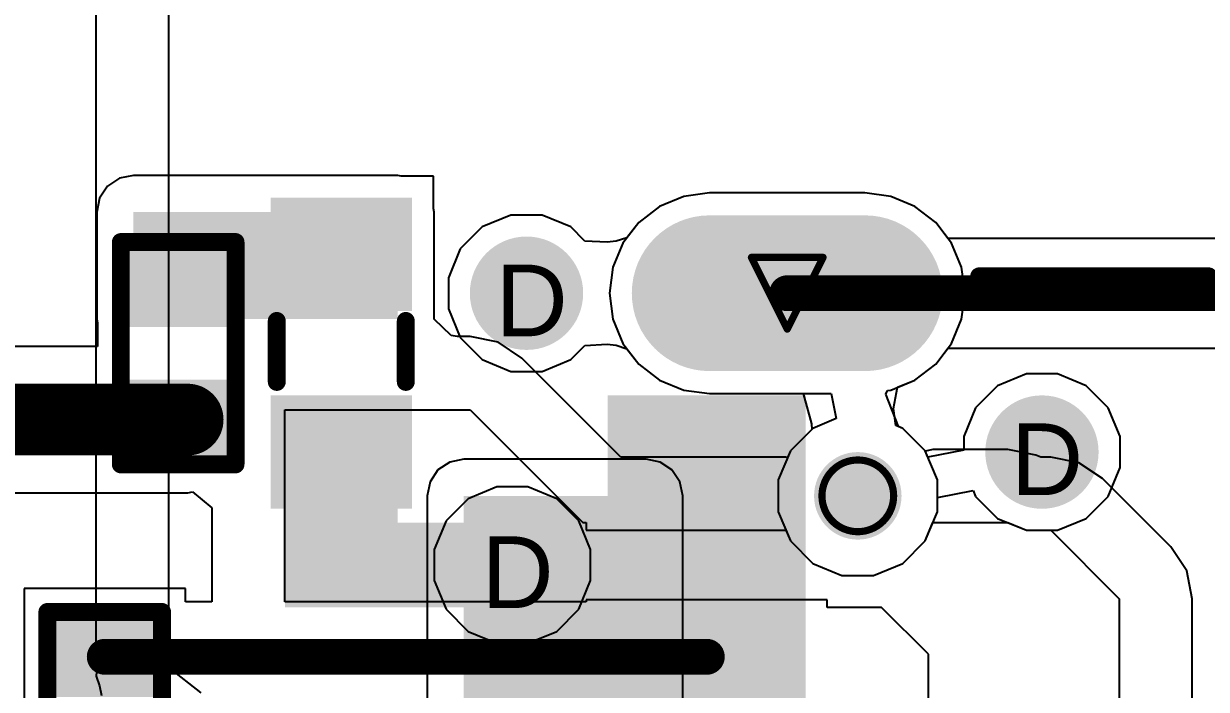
# Model space of a CAD drawing. Header units: inches. Extents: x 0 to 5032, y 0 to 5323.
# Drawn here: x 189.22 to 197.6, y 56.83 to 61.55 of the extents above; entities that cross this region are included whole.
import ezdxf

# ---------------------------------------------------------------- set-up
doc = ezdxf.new("R2010")
doc.units = ezdxf.units.IN
for name, color, linetype in [('Bottom Layer', 5, 'Continuous'), ('Bottom Solder', 6, 'Continuous'), ('Drill Drawing', 1, 'Continuous'), ('Layer 1', 16, 'Continuous'), ('Layer 2', 76, 'Continuous'), ('Mechanical 13', 56, 'Continuous'), ('Multi-Layer', 9, 'Continuous'), ('Pad Holes', 156, 'Continuous'), ('Top Layer', 1, 'Continuous'), ('Top Overlay', 2, 'Continuous'), ('Top Paste', 8, 'Continuous'), ('Top Solder', 216, 'Continuous'), ('Via Holes', 16, 'Continuous')]:
    doc.layers.add(name, color=color, linetype=linetype)
doc.styles.add('Arial', font='', dxfattribs={"height": 0.2})
doc.styles.add('Arial_Bold', font='', dxfattribs={"height": 0.2})
doc.styles.get('Arial').set_extended_font_data('Arial')
doc.styles.get('Arial_Bold').set_extended_font_data('Arial', bold=True)

# ---------------------------------------------------------------- blocks, each defined once
blk = doc.blocks.new('R___0402_413')
at = {"layer": 'Top Layer'}
for points in [[(-0.6985, -0.3175), (-0.6985, 0.3175), (-0.2413, 0.3175), (-0.2413, -0.3175)], [(0.2413, -0.3175), (0.2413, 0.3175), (0.6985, 0.3175), (0.6985, -0.3175)]]:
    blk.add_hatch(color=1, dxfattribs=at).paths.add_polyline_path(points)
at = {"layer": 'Top Paste'}
for points in [[(-0.6985, -0.3175), (-0.6985, 0.3175), (-0.2413, 0.3175), (-0.2413, -0.3175)], [(0.2413, -0.3175), (0.2413, 0.3175), (0.6985, 0.3175), (0.6985, -0.3175)]]:
    blk.add_hatch(color=8, dxfattribs=at).paths.add_polyline_path(points)
at = {"layer": 'Top Solder'}
for points in [[(-0.7535, -0.3725), (-0.7535, 0.3725), (-0.1863, 0.3725), (-0.1863, -0.3725)], [(0.1863, -0.3725), (0.1863, 0.3725), (0.7535, 0.3725), (0.7535, -0.3725)]]:
    blk.add_hatch(color=216, dxfattribs=at).paths.add_polyline_path(points)
at = {"layer": 'Top Overlay'}
for points in [[(0.7874, 0.4064, 0.127, 0.127, 0), (-0.7874, 0.4064, 0.127, 0.127, 0)], [(-0.7874, -0.4064, 0.127, 0.127, 0), (-0.7874, 0.4064, 0.127, 0.127, 0)], [(0.7874, -0.4064, 0.127, 0.127, 0), (0.7874, 0.4064, 0.127, 0.127, 0)], [(0.7874, -0.4064, 0.127, 0.127, 0), (-0.7874, -0.4064, 0.127, 0.127, 0)], [(0.8128, -0.4318, 0.00323, 0.00323, 0), (-0.8128, -0.4318, 0.00323, 0.00323, 0)]]:
    blk.add_lwpolyline(points, format="xyseb", dxfattribs=at)
for points in [[(-0.8191, 0.4064, 0.0635, 0.0635, 1), (-0.7556, 0.4064, 0.0635, 0.0635, 1)], [(-0.8191, 0.4064, 0.0635, 0.0635, 1), (-0.7556, 0.4064, 0.0635, 0.0635, 1)], [(0.7556, 0.4064, 0.0635, 0.0635, 1), (0.8191, 0.4064, 0.0635, 0.0635, 1)], [(0.7556, 0.4064, 0.0635, 0.0635, 1), (0.8191, 0.4064, 0.0635, 0.0635, 1)], [(-0.8191, -0.4064, 0.0635, 0.0635, 1), (-0.7556, -0.4064, 0.0635, 0.0635, 1)], [(-0.8191, -0.4064, 0.0635, 0.0635, 1), (-0.7556, -0.4064, 0.0635, 0.0635, 1)], [(0.7556, -0.4064, 0.0635, 0.0635, 1), (0.8191, -0.4064, 0.0635, 0.0635, 1)], [(0.7556, -0.4064, 0.0635, 0.0635, 1), (0.8191, -0.4064, 0.0635, 0.0635, 1)], [(-0.8136, -0.4318, 0.00161, 0.00161, 1), (-0.812, -0.4318, 0.00161, 0.00161, 1)], [(0.812, -0.4318, 0.00161, 0.00161, 1), (0.8136, -0.4318, 0.00161, 0.00161, 1)]]:
    blk.add_lwpolyline(points, format="xyseb", close=True, dxfattribs=at)
blk = doc.blocks.new('R___0402_415')
at = {"layer": 'Top Layer'}
for points in [[(-0.6985, -0.3175), (-0.6985, 0.3175), (-0.2413, 0.3175), (-0.2413, -0.3175)], [(0.2413, -0.3175), (0.2413, 0.3175), (0.6985, 0.3175), (0.6985, -0.3175)]]:
    blk.add_hatch(color=1, dxfattribs=at).paths.add_polyline_path(points)
at = {"layer": 'Top Paste'}
for points in [[(-0.6985, -0.3175), (-0.6985, 0.3175), (-0.2413, 0.3175), (-0.2413, -0.3175)], [(0.2413, -0.3175), (0.2413, 0.3175), (0.6985, 0.3175), (0.6985, -0.3175)]]:
    blk.add_hatch(color=8, dxfattribs=at).paths.add_polyline_path(points)
at = {"layer": 'Top Solder'}
for points in [[(-0.7535, -0.3725), (-0.7535, 0.3725), (-0.1863, 0.3725), (-0.1863, -0.3725)], [(0.1863, -0.3725), (0.1863, 0.3725), (0.7535, 0.3725), (0.7535, -0.3725)]]:
    blk.add_hatch(color=216, dxfattribs=at).paths.add_polyline_path(points)
at = {"layer": 'Top Overlay'}
for points in [[(0.7874, 0.4064, 0.127, 0.127, 0), (-0.7874, 0.4064, 0.127, 0.127, 0)], [(-0.7874, -0.4064, 0.127, 0.127, 0), (-0.7874, 0.4064, 0.127, 0.127, 0)], [(0.7874, -0.4064, 0.127, 0.127, 0), (0.7874, 0.4064, 0.127, 0.127, 0)], [(0.7874, -0.4064, 0.127, 0.127, 0), (-0.7874, -0.4064, 0.127, 0.127, 0)], [(0.8128, -0.4318, 0.00323, 0.00323, 0), (-0.8128, -0.4318, 0.00323, 0.00323, 0)]]:
    blk.add_lwpolyline(points, format="xyseb", dxfattribs=at)
for points in [[(-0.8191, 0.4064, 0.0635, 0.0635, 1), (-0.7556, 0.4064, 0.0635, 0.0635, 1)], [(-0.8191, 0.4064, 0.0635, 0.0635, 1), (-0.7556, 0.4064, 0.0635, 0.0635, 1)], [(0.7556, 0.4064, 0.0635, 0.0635, 1), (0.8191, 0.4064, 0.0635, 0.0635, 1)], [(0.7556, 0.4064, 0.0635, 0.0635, 1), (0.8191, 0.4064, 0.0635, 0.0635, 1)], [(-0.8191, -0.4064, 0.0635, 0.0635, 1), (-0.7556, -0.4064, 0.0635, 0.0635, 1)], [(-0.8191, -0.4064, 0.0635, 0.0635, 1), (-0.7556, -0.4064, 0.0635, 0.0635, 1)], [(0.7556, -0.4064, 0.0635, 0.0635, 1), (0.8191, -0.4064, 0.0635, 0.0635, 1)], [(0.7556, -0.4064, 0.0635, 0.0635, 1), (0.8191, -0.4064, 0.0635, 0.0635, 1)], [(-0.8136, -0.4318, 0.00161, 0.00161, 1), (-0.812, -0.4318, 0.00161, 0.00161, 1)], [(0.812, -0.4318, 0.00161, 0.00161, 1), (0.8136, -0.4318, 0.00161, 0.00161, 1)]]:
    blk.add_lwpolyline(points, format="xyseb", close=True, dxfattribs=at)
blk = doc.blocks.new('TYPE_C_31_M_12__436')
at = {"layer": 'Bottom Layer'}
h = blk.add_hatch(color=5, dxfattribs=at)
edge = h.paths.add_edge_path()
edge.add_arc((-4.325, 2.355), 0.45, 0, 180)
edge.add_line((-4.775, 2.355), (-4.775, 1.255))
edge.add_arc((-4.325, 1.255), 0.45, 180, 360)
edge.add_line((-3.875, 1.255), (-3.875, 2.355))
h = blk.add_hatch(color=5, dxfattribs=at)
edge = h.paths.add_edge_path()
edge.add_arc((4.325, 1.255), 0.45, 180, 360)
edge.add_line((4.775, 1.255), (4.775, 2.355))
edge.add_arc((4.325, 2.355), 0.45, 0, 180)
edge.add_line((3.875, 2.355), (3.875, 1.255))
h = blk.add_hatch(color=5, dxfattribs=at)
edge = h.paths.add_edge_path()
edge.add_arc((-4.325, -2.775), 0.45, 180, 360)
edge.add_line((-3.875, -2.775), (-3.875, -1.975))
edge.add_arc((-4.325, -1.975), 0.45, 0, 180)
edge.add_line((-4.775, -1.975), (-4.775, -2.775))
h = blk.add_hatch(color=5, dxfattribs=at)
edge = h.paths.add_edge_path()
edge.add_arc((4.325, -2.775), 0.45, 180, 360)
edge.add_line((4.775, -2.775), (4.775, -1.975))
edge.add_arc((4.325, -1.975), 0.45, 0, 180)
edge.add_line((3.875, -1.975), (3.875, -2.775))
at = {"layer": 'Bottom Solder'}
h = blk.add_hatch(color=6, dxfattribs=at)
edge = h.paths.add_edge_path()
edge.add_arc((-4.325, 2.355), 0.5516, 0, 180)
edge.add_line((-4.8766, 2.355), (-4.8766, 1.255))
edge.add_arc((-4.325, 1.255), 0.5516, 180, 360)
edge.add_line((-3.7734, 1.255), (-3.7734, 2.355))
h = blk.add_hatch(color=6, dxfattribs=at)
edge = h.paths.add_edge_path()
edge.add_arc((4.325, 1.255), 0.5516, 180, 360)
edge.add_line((4.8766, 1.255), (4.8766, 2.355))
edge.add_arc((4.325, 2.355), 0.5516, 0, 180)
edge.add_line((3.7734, 2.355), (3.7734, 1.255))
h = blk.add_hatch(color=6, dxfattribs=at)
edge = h.paths.add_edge_path()
edge.add_arc((-2.89, 1.305), 0.1016, 0, 360)
h = blk.add_hatch(color=6, dxfattribs=at)
edge = h.paths.add_edge_path()
edge.add_arc((2.89, 1.305), 0.1016, 0, 360)
h = blk.add_hatch(color=6, dxfattribs=at)
edge = h.paths.add_edge_path()
edge.add_arc((-4.325, -2.775), 0.5516, 180, 360)
edge.add_line((-3.7734, -2.775), (-3.7734, -1.975))
edge.add_arc((-4.325, -1.975), 0.5516, 0, 180)
edge.add_line((-4.8766, -1.975), (-4.8766, -2.775))
h = blk.add_hatch(color=6, dxfattribs=at)
edge = h.paths.add_edge_path()
edge.add_arc((4.325, -2.775), 0.5516, 180, 360)
edge.add_line((4.8766, -2.775), (4.8766, -1.975))
edge.add_arc((4.325, -1.975), 0.5516, 0, 180)
edge.add_line((3.7734, -1.975), (3.7734, -2.775))
at = {"layer": 'Layer 1'}
h = blk.add_hatch(color=16, dxfattribs=at)
edge = h.paths.add_edge_path()
edge.add_arc((-4.325, 2.355), 0.45, 0, 180)
edge.add_line((-4.775, 2.355), (-4.775, 1.255))
edge.add_arc((-4.325, 1.255), 0.45, 180, 360)
edge.add_line((-3.875, 1.255), (-3.875, 2.355))
h = blk.add_hatch(color=16, dxfattribs=at)
edge = h.paths.add_edge_path()
edge.add_arc((4.325, 1.255), 0.45, 180, 360)
edge.add_line((4.775, 1.255), (4.775, 2.355))
edge.add_arc((4.325, 2.355), 0.45, 0, 180)
edge.add_line((3.875, 2.355), (3.875, 1.255))
h = blk.add_hatch(color=16, dxfattribs=at)
edge = h.paths.add_edge_path()
edge.add_arc((-4.325, -2.775), 0.45, 180, 360)
edge.add_line((-3.875, -2.775), (-3.875, -1.975))
edge.add_arc((-4.325, -1.975), 0.45, 0, 180)
edge.add_line((-4.775, -1.975), (-4.775, -2.775))
h = blk.add_hatch(color=16, dxfattribs=at)
edge = h.paths.add_edge_path()
edge.add_arc((4.325, -2.775), 0.45, 180, 360)
edge.add_line((4.775, -2.775), (4.775, -1.975))
edge.add_arc((4.325, -1.975), 0.45, 0, 180)
edge.add_line((3.875, -1.975), (3.875, -2.775))
at = {"layer": 'Layer 2'}
h = blk.add_hatch(color=76, dxfattribs=at)
edge = h.paths.add_edge_path()
edge.add_arc((-4.325, 2.355), 0.45, 0, 180)
edge.add_line((-4.775, 2.355), (-4.775, 1.255))
edge.add_arc((-4.325, 1.255), 0.45, 180, 360)
edge.add_line((-3.875, 1.255), (-3.875, 2.355))
h = blk.add_hatch(color=76, dxfattribs=at)
edge = h.paths.add_edge_path()
edge.add_arc((4.325, 1.255), 0.45, 180, 360)
edge.add_line((4.775, 1.255), (4.775, 2.355))
edge.add_arc((4.325, 2.355), 0.45, 0, 180)
edge.add_line((3.875, 2.355), (3.875, 1.255))
h = blk.add_hatch(color=76, dxfattribs=at)
edge = h.paths.add_edge_path()
edge.add_arc((-4.325, -2.775), 0.45, 180, 360)
edge.add_line((-3.875, -2.775), (-3.875, -1.975))
edge.add_arc((-4.325, -1.975), 0.45, 0, 180)
edge.add_line((-4.775, -1.975), (-4.775, -2.775))
h = blk.add_hatch(color=76, dxfattribs=at)
edge = h.paths.add_edge_path()
edge.add_arc((4.325, -2.775), 0.45, 180, 360)
edge.add_line((4.775, -2.775), (4.775, -1.975))
edge.add_arc((4.325, -1.975), 0.45, 0, 180)
edge.add_line((3.875, -1.975), (3.875, -2.775))
at = {"layer": 'Multi-Layer'}
h = blk.add_hatch(color=9, dxfattribs=at)
edge = h.paths.add_edge_path()
edge.add_arc((-4.325, 2.355), 0.45, 0, 180)
edge.add_line((-4.775, 2.355), (-4.775, 1.255))
edge.add_arc((-4.325, 1.255), 0.45, 180, 360)
edge.add_line((-3.875, 1.255), (-3.875, 2.355))
h = blk.add_hatch(color=9, dxfattribs=at)
edge = h.paths.add_edge_path()
edge.add_arc((4.325, 1.255), 0.45, 180, 360)
edge.add_line((4.775, 1.255), (4.775, 2.355))
edge.add_arc((4.325, 2.355), 0.45, 0, 180)
edge.add_line((3.875, 2.355), (3.875, 1.255))
h = blk.add_hatch(color=9, dxfattribs=at)
edge = h.paths.add_edge_path()
edge.add_arc((-4.325, -2.775), 0.45, 180, 360)
edge.add_line((-3.875, -2.775), (-3.875, -1.975))
edge.add_arc((-4.325, -1.975), 0.45, 0, 180)
edge.add_line((-4.775, -1.975), (-4.775, -2.775))
h = blk.add_hatch(color=9, dxfattribs=at)
edge = h.paths.add_edge_path()
edge.add_arc((4.325, -2.775), 0.45, 180, 360)
edge.add_line((4.775, -2.775), (4.775, -1.975))
edge.add_arc((4.325, -1.975), 0.45, 0, 180)
edge.add_line((3.875, -1.975), (3.875, -2.775))
at = {"layer": 'Pad Holes'}
h = blk.add_hatch(color=7, dxfattribs=at)
edge = h.paths.add_edge_path()
edge.add_arc((-4.325, 1.255), 0.3, 180, 360)
edge.add_line((-4.025, 1.255), (-4.025, 2.355))
edge.add_arc((-4.325, 2.355), 0.3, 0, 180)
edge.add_line((-4.625, 2.355), (-4.625, 1.255))
h = blk.add_hatch(color=7, dxfattribs=at)
edge = h.paths.add_edge_path()
edge.add_arc((4.325, 1.255), 0.3, 180, 360)
edge.add_line((4.625, 1.255), (4.625, 2.355))
edge.add_arc((4.325, 2.355), 0.3, 0, 180)
edge.add_line((4.025, 2.355), (4.025, 1.255))
h = blk.add_hatch(color=7, dxfattribs=at)
edge = h.paths.add_edge_path()
edge.add_arc((-2.89, 1.305), 0.31, 0, 360)
h = blk.add_hatch(color=7, dxfattribs=at)
edge = h.paths.add_edge_path()
edge.add_arc((2.89, 1.305), 0.31, 0, 360)
h = blk.add_hatch(color=7, dxfattribs=at)
edge = h.paths.add_edge_path()
edge.add_arc((-4.325, -2.775), 0.3, 180, 360)
edge.add_line((-4.025, -2.775), (-4.025, -1.975))
edge.add_arc((-4.325, -1.975), 0.3, 0, 180)
edge.add_line((-4.625, -1.975), (-4.625, -2.775))
h = blk.add_hatch(color=7, dxfattribs=at)
edge = h.paths.add_edge_path()
edge.add_arc((4.325, -2.775), 0.3, 180, 360)
edge.add_line((4.625, -2.775), (4.625, -1.975))
edge.add_arc((4.325, -1.975), 0.3, 0, 180)
edge.add_line((4.025, -1.975), (4.025, -2.775))
at = {"layer": 'Top Layer'}
for points in [[(-3.5, 2.975), (-2.9, 2.975), (-2.9, 1.775), (-3.5, 1.775)], [(-2.7, 2.975), (-2.1, 2.975), (-2.1, 1.775), (-2.7, 1.775)], [(-1.9, 2.975), (-1.6, 2.975), (-1.6, 1.775), (-1.9, 1.775)], [(-1.4, 2.975), (-1.1, 2.975), (-1.1, 1.775), (-1.4, 1.775)], [(-0.9, 2.975), (-0.6, 2.975), (-0.6, 1.775), (-0.9, 1.775)], [(-0.4, 2.975), (-0.1, 2.975), (-0.1, 1.775), (-0.4, 1.775)], [(0.4, 1.775), (0.1, 1.775), (0.1, 2.975), (0.4, 2.975)], [(0.9, 1.775), (0.6, 1.775), (0.6, 2.975), (0.9, 2.975)], [(1.4, 1.775), (1.1, 1.775), (1.1, 2.975), (1.4, 2.975)], [(1.9, 1.775), (1.6, 1.775), (1.6, 2.975), (1.9, 2.975)], [(2.7, 1.775), (2.1, 1.775), (2.1, 2.975), (2.7, 2.975)], [(2.9, 2.975), (3.5, 2.975), (3.5, 1.775), (2.9, 1.775)]]:
    blk.add_hatch(color=1, dxfattribs=at).paths.add_polyline_path(points)
h = blk.add_hatch(color=1, dxfattribs=at)
edge = h.paths.add_edge_path()
edge.add_arc((-4.325, 2.355), 0.45, 0, 180)
edge.add_line((-4.775, 2.355), (-4.775, 1.255))
edge.add_arc((-4.325, 1.255), 0.45, 180, 360)
edge.add_line((-3.875, 1.255), (-3.875, 2.355))
h = blk.add_hatch(color=1, dxfattribs=at)
edge = h.paths.add_edge_path()
edge.add_arc((4.325, 1.255), 0.45, 180, 360)
edge.add_line((4.775, 1.255), (4.775, 2.355))
edge.add_arc((4.325, 2.355), 0.45, 0, 180)
edge.add_line((3.875, 2.355), (3.875, 1.255))
h = blk.add_hatch(color=1, dxfattribs=at)
edge = h.paths.add_edge_path()
edge.add_arc((-4.325, -2.775), 0.45, 180, 360)
edge.add_line((-3.875, -2.775), (-3.875, -1.975))
edge.add_arc((-4.325, -1.975), 0.45, 0, 180)
edge.add_line((-4.775, -1.975), (-4.775, -2.775))
h = blk.add_hatch(color=1, dxfattribs=at)
edge = h.paths.add_edge_path()
edge.add_arc((4.325, -2.775), 0.45, 180, 360)
edge.add_line((4.775, -2.775), (4.775, -1.975))
edge.add_arc((4.325, -1.975), 0.45, 0, 180)
edge.add_line((3.875, -1.975), (3.875, -2.775))
at = {"layer": 'Top Paste'}
for points in [[(-3.5, 2.975), (-2.9, 2.975), (-2.9, 1.775), (-3.5, 1.775)], [(-2.7, 2.975), (-2.1, 2.975), (-2.1, 1.775), (-2.7, 1.775)], [(-1.9, 2.975), (-1.6, 2.975), (-1.6, 1.775), (-1.9, 1.775)], [(-1.4, 2.975), (-1.1, 2.975), (-1.1, 1.775), (-1.4, 1.775)], [(-0.9, 2.975), (-0.6, 2.975), (-0.6, 1.775), (-0.9, 1.775)], [(-0.4, 2.975), (-0.1, 2.975), (-0.1, 1.775), (-0.4, 1.775)], [(0.4, 1.775), (0.1, 1.775), (0.1, 2.975), (0.4, 2.975)], [(0.9, 1.775), (0.6, 1.775), (0.6, 2.975), (0.9, 2.975)], [(1.4, 1.775), (1.1, 1.775), (1.1, 2.975), (1.4, 2.975)], [(1.9, 1.775), (1.6, 1.775), (1.6, 2.975), (1.9, 2.975)], [(2.7, 1.775), (2.1, 1.775), (2.1, 2.975), (2.7, 2.975)], [(2.9, 2.975), (3.5, 2.975), (3.5, 1.775), (2.9, 1.775)]]:
    blk.add_hatch(color=8, dxfattribs=at).paths.add_polyline_path(points)
at = {"layer": 'Top Solder'}
for points in [[(-3.6016, 3.0766), (-2.7984, 3.0766), (-2.7984, 1.6734), (-3.6016, 1.6734)], [(-2.8016, 3.0766), (-1.9984, 3.0766), (-1.9984, 1.6734), (-2.8016, 1.6734)], [(-2.0016, 3.0766), (-1.4984, 3.0766), (-1.4984, 1.6734), (-2.0016, 1.6734)], [(-1.5016, 3.0766), (-0.9984, 3.0766), (-0.9984, 1.6734), (-1.5016, 1.6734)], [(-1.0016, 3.0766), (-0.4984, 3.0766), (-0.4984, 1.6734), (-1.0016, 1.6734)], [(-0.5016, 3.0766), (0.0016, 3.0766), (0.0016, 1.6734), (-0.5016, 1.6734)], [(0.5016, 1.6734), (-0.0016, 1.6734), (-0.0016, 3.0766), (0.5016, 3.0766)], [(1.0016, 1.6734), (0.4984, 1.6734), (0.4984, 3.0766), (1.0016, 3.0766)], [(1.5016, 1.6734), (0.9984, 1.6734), (0.9984, 3.0766), (1.5016, 3.0766)], [(2.0016, 1.6734), (1.4984, 1.6734), (1.4984, 3.0766), (2.0016, 3.0766)], [(2.8016, 1.6734), (1.9984, 1.6734), (1.9984, 3.0766), (2.8016, 3.0766)], [(2.7984, 3.0766), (3.6016, 3.0766), (3.6016, 1.6734), (2.7984, 1.6734)]]:
    blk.add_hatch(color=216, dxfattribs=at).paths.add_polyline_path(points)
h = blk.add_hatch(color=216, dxfattribs=at)
edge = h.paths.add_edge_path()
edge.add_arc((-4.325, 2.355), 0.5516, 0, 180)
edge.add_line((-4.8766, 2.355), (-4.8766, 1.255))
edge.add_arc((-4.325, 1.255), 0.5516, 180, 360)
edge.add_line((-3.7734, 1.255), (-3.7734, 2.355))
h = blk.add_hatch(color=216, dxfattribs=at)
edge = h.paths.add_edge_path()
edge.add_arc((4.325, 1.255), 0.5516, 180, 360)
edge.add_line((4.8766, 1.255), (4.8766, 2.355))
edge.add_arc((4.325, 2.355), 0.5516, 0, 180)
edge.add_line((3.7734, 2.355), (3.7734, 1.255))
h = blk.add_hatch(color=216, dxfattribs=at)
edge = h.paths.add_edge_path()
edge.add_arc((-2.89, 1.305), 0.1016, 0, 360)
h = blk.add_hatch(color=216, dxfattribs=at)
edge = h.paths.add_edge_path()
edge.add_arc((2.89, 1.305), 0.1016, 0, 360)
h = blk.add_hatch(color=216, dxfattribs=at)
edge = h.paths.add_edge_path()
edge.add_arc((-4.325, -2.775), 0.5516, 180, 360)
edge.add_line((-3.7734, -2.775), (-3.7734, -1.975))
edge.add_arc((-4.325, -1.975), 0.5516, 0, 180)
edge.add_line((-4.8766, -1.975), (-4.8766, -2.775))
h = blk.add_hatch(color=216, dxfattribs=at)
edge = h.paths.add_edge_path()
edge.add_arc((4.325, -2.775), 0.5516, 180, 360)
edge.add_line((4.8766, -2.775), (4.8766, -1.975))
edge.add_arc((4.325, -1.975), 0.5516, 0, 180)
edge.add_line((3.7734, -1.975), (3.7734, -2.775))
at = {"layer": 'Mechanical 13'}
for points in [[(-1.6906, -2.7196, 0.127, 0.127, 0), (-1.8684, -2.8974, 0.127, 0.127, 0)], [(-1.6906, -2.7196, 0.127, 0.127, 0), (-1.4874, -2.7196, 0.127, 0.127, 0)], [(-1.8684, -2.8974, 0.127, 0.127, 0), (-1.8684, -3.2022, 0.127, 0.127, 0)], [(-2.0716, -3.2022, 0.127, 0.127, 0), (-1.9084, -3.3654, 0.127, 0.127, 0)], [(-2.0716, -3.2022, 0.127, 0.127, 0), (-1.8684, -3.2022, 0.127, 0.127, 0)], [(-1.8684, -3.2022, 0.127, 0.127, 0), (-1.6652, -3.2022, 0.127, 0.127, 0)], [(-1.6652, -3.2022, 0.127, 0.127, 0), (-1.8284, -3.3654, 0.127, 0.127, 0)]]:
    blk.add_lwpolyline(points, format="xyseb", dxfattribs=at)
for points in [[(-1.7223, -2.7196, 0.0635, 0.0635, 1), (-1.6588, -2.7196, 0.0635, 0.0635, 1)], [(-1.7223, -2.7196, 0.0635, 0.0635, 1), (-1.6588, -2.7196, 0.0635, 0.0635, 1)], [(-1.5191, -2.7196, 0.0635, 0.0635, 1), (-1.4556, -2.7196, 0.0635, 0.0635, 1)], [(-1.9001, -2.8974, 0.0635, 0.0635, 1), (-1.8366, -2.8974, 0.0635, 0.0635, 1)], [(-1.9001, -2.8974, 0.0635, 0.0635, 1), (-1.8366, -2.8974, 0.0635, 0.0635, 1)], [(-2.1033, -3.2022, 0.0635, 0.0635, 1), (-2.0398, -3.2022, 0.0635, 0.0635, 1)], [(-2.1033, -3.2022, 0.0635, 0.0635, 1), (-2.0398, -3.2022, 0.0635, 0.0635, 1)], [(-1.9001, -3.2022, 0.0635, 0.0635, 1), (-1.8366, -3.2022, 0.0635, 0.0635, 1)], [(-1.9001, -3.2022, 0.0635, 0.0635, 1), (-1.8366, -3.2022, 0.0635, 0.0635, 1)], [(-1.9001, -3.2022, 0.0635, 0.0635, 1), (-1.8366, -3.2022, 0.0635, 0.0635, 1)], [(-1.6969, -3.2022, 0.0635, 0.0635, 1), (-1.6334, -3.2022, 0.0635, 0.0635, 1)], [(-1.6969, -3.2022, 0.0635, 0.0635, 1), (-1.6334, -3.2022, 0.0635, 0.0635, 1)], [(-1.9401, -3.3654, 0.0635, 0.0635, 1), (-1.8766, -3.3654, 0.0635, 0.0635, 1)], [(-1.8601, -3.3654, 0.0635, 0.0635, 1), (-1.7966, -3.3654, 0.0635, 0.0635, 1)]]:
    blk.add_lwpolyline(points, format="xyseb", close=True, dxfattribs=at)
at = {"layer": 'Top Overlay'}
for points in [[(-4.4446, 0.4446, 0.127, 0.127, 0), (-4.4446, -1.181, 0.127, 0.127, 0)], [(4.4446, 0.4446, 0.127, 0.127, 0), (4.4446, -1.181, 0.127, 0.127, 0)], [(-4.4954, -3.569, 0.127, 0.127, 0), (4.4954, -3.569, 0.127, 0.127, 0)]]:
    blk.add_lwpolyline(points, format="xyseb", dxfattribs=at)
for points in [[(-4.4763, 0.4446, 0.0635, 0.0635, 1), (-4.4128, 0.4446, 0.0635, 0.0635, 1)], [(4.4129, 0.4446, 0.0635, 0.0635, 1), (4.4764, 0.4446, 0.0635, 0.0635, 1)], [(-4.4763, -1.181, 0.0635, 0.0635, 1), (-4.4128, -1.181, 0.0635, 0.0635, 1)], [(4.4129, -1.181, 0.0635, 0.0635, 1), (4.4764, -1.181, 0.0635, 0.0635, 1)], [(-4.5271, -3.569, 0.0635, 0.0635, 1), (-4.4636, -3.569, 0.0635, 0.0635, 1)], [(4.4637, -3.569, 0.0635, 0.0635, 1), (4.5272, -3.569, 0.0635, 0.0635, 1)]]:
    blk.add_lwpolyline(points, format="xyseb", close=True, dxfattribs=at)
at = {"layer": 'Mechanical 13', "style": 'Arial_Bold'}
blk.add_text('PCB Edge', height=0.8, dxfattribs=at).set_placement((-1.3382, -2.9986))
blk = doc.blocks.new('IND_0603__1608_M_______444')
at = {"layer": 'Top Layer'}
for points in [[(-1, 0.4), (-0.4, 0.4), (-0.4, -0.4), (-1, -0.4)], [(0.4, 0.4), (1, 0.4), (1, -0.4), (0.4, -0.4)]]:
    blk.add_hatch(color=1, dxfattribs=at).paths.add_polyline_path(points)
at = {"layer": 'Top Paste'}
for points in [[(-1, 0.4), (-0.4, 0.4), (-0.4, -0.4), (-1, -0.4)], [(0.4, 0.4), (1, 0.4), (1, -0.4), (0.4, -0.4)]]:
    blk.add_hatch(color=8, dxfattribs=at).paths.add_polyline_path(points)
at = {"layer": 'Top Solder'}
for points in [[(-1.1016, 0.5016), (-0.2984, 0.5016), (-0.2984, -0.5016), (-1.1016, -0.5016)], [(0.2984, 0.5016), (1.1016, 0.5016), (1.1016, -0.5016), (0.2984, -0.5016)]]:
    blk.add_hatch(color=216, dxfattribs=at).paths.add_polyline_path(points)
at = {"layer": 'Top Overlay'}
for points in [[(-0.2032, 0.4572, 0.127, 0.127, 0), (0.2286, 0.4572, 0.127, 0.127, 0)], [(-0.2032, -0.4572, 0.127, 0.127, 0), (0.2286, -0.4572, 0.127, 0.127, 0)]]:
    blk.add_lwpolyline(points, format="xyseb", dxfattribs=at)
for points in [[(-0.2349, 0.4572, 0.0635, 0.0635, 1), (-0.1714, 0.4572, 0.0635, 0.0635, 1)], [(0.1968, 0.4572, 0.0635, 0.0635, 1), (0.2604, 0.4572, 0.0635, 0.0635, 1)], [(-0.2349, -0.4572, 0.0635, 0.0635, 1), (-0.1714, -0.4572, 0.0635, 0.0635, 1)], [(0.1968, -0.4572, 0.0635, 0.0635, 1), (0.2604, -0.4572, 0.0635, 0.0635, 1)]]:
    blk.add_lwpolyline(points, format="xyseb", close=True, dxfattribs=at)

msp = doc.modelspace()

# ---------------------------------------------------------------- hatches: boundary and pattern name
at = {"layer": 'Bottom Layer'}
h = msp.add_hatch(color=5, dxfattribs=at)
edge = h.paths.add_edge_path()
edge.add_arc((192.7806, 59.6404), 0.3, 0, 360)
h = msp.add_hatch(color=5, dxfattribs=at)
edge = h.paths.add_edge_path()
edge.add_arc((196.4335, 58.5154), 0.3, 0, 360)
msp.add_hatch(color=5, dxfattribs=at).paths.add_polyline_path([(193.6285, 52.4254), (193.6285, 58.2054), (192.3361, 58.2054), (192.3361, 52.4254)])
h = msp.add_hatch(color=5, dxfattribs=at)
edge = h.paths.add_edge_path()
edge.add_arc((192.6806, 57.7154), 0.3, 0, 360)
at = {"layer": 'Bottom Solder'}
h = msp.add_hatch(color=6, dxfattribs=at)
edge = h.paths.add_edge_path()
edge.add_arc((192.7806, 59.6404), 0.4016, 0, 360)
h = msp.add_hatch(color=6, dxfattribs=at)
edge = h.paths.add_edge_path()
edge.add_arc((196.4335, 58.5154), 0.4016, 0, 360)
h = msp.add_hatch(color=6, dxfattribs=at)
edge = h.paths.add_edge_path()
edge.add_arc((192.6806, 57.7154), 0.4016, 0, 360)
at = {"layer": 'Layer 1'}
h = msp.add_hatch(color=16, dxfattribs=at)
edge = h.paths.add_edge_path()
edge.add_arc((192.7806, 59.6404), 0.3, 0, 360)
h = msp.add_hatch(color=16, dxfattribs=at)
edge = h.paths.add_edge_path()
edge.add_arc((196.4335, 58.5154), 0.3, 0, 360)
h = msp.add_hatch(color=16, dxfattribs=at)
edge = h.paths.add_edge_path()
edge.add_arc((192.6806, 57.7154), 0.3, 0, 360)
at = {"layer": 'Layer 2'}
h = msp.add_hatch(color=76, dxfattribs=at)
edge = h.paths.add_edge_path()
edge.add_arc((192.7806, 59.6404), 0.3, 0, 360)
h = msp.add_hatch(color=76, dxfattribs=at)
edge = h.paths.add_edge_path()
edge.add_arc((196.4335, 58.5154), 0.3, 0, 360)
h = msp.add_hatch(color=76, dxfattribs=at)
edge = h.paths.add_edge_path()
edge.add_arc((192.6806, 57.7154), 0.3, 0, 360)
at = {"layer": 'Top Layer'}
for points in [[(189.9946, 59.4567), (191.8679, 59.4567), (191.8679, 60.2154), (189.9946, 60.2154)], [(191.8679, 57.4154), (191.8679, 58.8154), (191.0679, 58.8154), (191.0679, 57.4154)], [(194.6585, 57.4154), (194.6585, 58.0154), (191.0679, 58.0154), (191.0679, 57.4154)]]:
    msp.add_hatch(color=1, dxfattribs=at).paths.add_polyline_path(points)
h = msp.add_hatch(color=1, dxfattribs=at)
edge = h.paths.add_edge_path()
edge.add_arc((192.7806, 59.6404), 0.3, 0, 360)
h = msp.add_hatch(color=1, dxfattribs=at)
edge = h.paths.add_edge_path()
edge.add_arc((196.4335, 58.5154), 0.3, 0, 360)
h = msp.add_hatch(color=1, dxfattribs=at)
edge = h.paths.add_edge_path()
edge.add_arc((192.6806, 57.7154), 0.3, 0, 360)
at = {"layer": 'Top Solder'}
h = msp.add_hatch(color=216, dxfattribs=at)
edge = h.paths.add_edge_path()
edge.add_arc((192.7806, 59.6404), 0.4016, 0, 360)
h = msp.add_hatch(color=216, dxfattribs=at)
edge = h.paths.add_edge_path()
edge.add_arc((196.4335, 58.5154), 0.4016, 0, 360)
h = msp.add_hatch(color=216, dxfattribs=at)
edge = h.paths.add_edge_path()
edge.add_arc((192.6806, 57.7154), 0.4016, 0, 360)
at = {"layer": 'Via Holes'}
h = msp.add_hatch(color=7, dxfattribs=at)
edge = h.paths.add_edge_path()
edge.add_arc((192.7806, 59.6404), 0.15, 0, 360)
h = msp.add_hatch(color=7, dxfattribs=at)
edge = h.paths.add_edge_path()
edge.add_arc((196.4335, 58.5154), 0.15, 0, 360)
h = msp.add_hatch(color=7, dxfattribs=at)
edge = h.paths.add_edge_path()
edge.add_arc((192.6806, 57.7154), 0.15, 0, 360)

# ---------------------------------------------------------------- linework, layer by layer
at = {"layer": 'Bottom Layer'}
for p, q in [((194.0785, 60.3505), (193.8947, 60.3263)), ((195.1785, 60.3505), (194.0785, 60.3505)), ((195.3623, 60.3263), (195.1785, 60.3505)), ((193.8947, 60.3263), (193.7235, 60.2553)), ((195.5335, 60.2553), (195.3623, 60.3263)), ((193.7235, 60.2553), (193.5764, 60.1425)), ((195.6806, 60.1425), (195.5335, 60.2553)), ((193.5764, 60.1425), (193.4636, 59.9954)), ((195.7678, 60.0289), (195.6806, 60.1425)), ((197.8192, 60.0289), (195.7678, 60.0289)), ((193.4636, 59.9954), (193.3926, 59.8242)), ((193.3926, 59.8242), (193.3684, 59.6404)), ((193.3684, 59.6404), (193.3926, 59.4566)), ((193.3926, 59.4566), (193.4636, 59.2854)), ((193.4636, 59.2854), (193.5764, 59.1383)), ((195.6806, 59.1383), (195.7678, 59.2519)), ((195.7678, 59.2519), (197.8192, 59.2519)), ((193.5764, 59.1383), (193.7235, 59.0255)), ((195.5335, 59.0255), (195.6806, 59.1383)), ((193.7235, 59.0255), (193.8947, 58.9545)), ((195.3623, 58.9545), (195.5335, 59.0255)), ((193.8947, 58.9545), (194.0785, 58.9303)), ((194.0785, 58.9303), (194.9402, 58.9303)), ((194.9402, 58.9303), (194.9756, 58.7525)), ((195.3268, 58.9259), (195.3384, 58.9514)), ((195.4174, 58.6962), (195.3268, 58.9259)), ((195.3384, 58.9514), (195.3623, 58.9545)), ((194.809, 58.6835), (194.6504, 58.5249)), ((194.9756, 58.7525), (194.809, 58.6835)), ((195.448, 58.6835), (195.4174, 58.6962)), ((195.6066, 58.5249), (195.448, 58.6835)), ((194.6504, 58.5249), (194.5645, 58.3176)), ((195.6925, 58.3176), (195.6066, 58.5249)), ((192.237, 58.4447), (192.153, 58.3885)), ((192.3361, 58.4644), (192.237, 58.4447)), ((193.6285, 58.4644), (192.3361, 58.4644)), ((193.7276, 58.4447), (193.6285, 58.4644)), ((193.8116, 58.3885), (193.7276, 58.4447)), ((192.153, 58.3885), (192.0969, 58.3045)), ((193.8678, 58.3045), (193.8116, 58.3885)), ((192.0969, 58.3045), (192.0771, 58.2054)), ((193.8875, 58.2054), (193.8678, 58.3045)), ((194.5645, 58.3176), (194.5645, 58.0932)), ((195.6925, 58.0932), (195.6925, 58.3176)), ((192.0771, 58.2054), (192.0771, 56.23)), ((193.8875, 56.489), (193.8875, 58.2054)), ((194.5645, 58.0932), (194.6504, 57.8859)), ((195.6066, 57.8859), (195.6925, 58.0932)), ((194.6504, 57.8859), (194.809, 57.7273)), ((195.448, 57.7273), (195.6066, 57.8859)), ((194.809, 57.7273), (195.0163, 57.6414)), ((195.2407, 57.6414), (195.448, 57.7273)), ((195.0163, 57.6414), (195.2407, 57.6414))]:
    msp.add_line(p, q, dxfattribs=at)
msp.add_lwpolyline([(194.6285, 59.6404, 0.254, 0.254, 0), (198.8085, 59.6404, 0.254, 0.254, 0)], format="xyseb", dxfattribs=at)
msp.add_lwpolyline([(194.565, 59.6404, 0.127, 0.127, 1), (194.692, 59.6404, 0.127, 0.127, 1)], format="xyseb", close=True, dxfattribs=at)
at = {"layer": 'Drill Drawing'}
for points in [[(194.3745, 59.8944, 0.0508, 0.0508, 0), (194.8825, 59.8944, 0.0508, 0.0508, 0)], [(194.3745, 59.8944, 0.0508, 0.0508, 0), (194.6285, 59.3864, 0.0508, 0.0508, 0)], [(194.6285, 59.3864, 0.0508, 0.0508, 0), (194.8825, 59.8944, 0.0508, 0.0508, 0)]]:
    msp.add_lwpolyline(points, format="xyseb", dxfattribs=at)
for points in [[(194.3618, 59.8944, 0.0254, 0.0254, 1), (194.3872, 59.8944, 0.0254, 0.0254, 1)], [(194.3618, 59.8944, 0.0254, 0.0254, 1), (194.3872, 59.8944, 0.0254, 0.0254, 1)], [(194.8698, 59.8944, 0.0254, 0.0254, 1), (194.8952, 59.8944, 0.0254, 0.0254, 1)], [(194.8698, 59.8944, 0.0254, 0.0254, 1), (194.8952, 59.8944, 0.0254, 0.0254, 1)], [(194.6158, 59.3864, 0.0254, 0.0254, 1), (194.6412, 59.3864, 0.0254, 0.0254, 1)], [(194.6158, 59.3864, 0.0254, 0.0254, 1), (194.6412, 59.3864, 0.0254, 0.0254, 1)], [(195.3825, 58.2054, 0.0508, 0.0508, 1), (194.8745, 58.2054, 0.0508, 0.0508, 1)], [(194.8618, 58.2054, 0.0254, 0.0254, 1), (194.8872, 58.2054, 0.0254, 0.0254, 1)], [(195.3698, 58.2054, 0.0254, 0.0254, 1), (195.3952, 58.2054, 0.0254, 0.0254, 1)]]:
    msp.add_lwpolyline(points, format="xyseb", close=True, dxfattribs=at)
at = {"layer": 'Layer 1'}
for p, q in [((190.246, 56.9894), (190.246, 119.713)), ((189.728, 119.1951), (189.728, 56.9894)), ((194.0785, 60.3505), (193.8947, 60.3263)), ((195.1785, 60.3505), (194.0785, 60.3505)), ((195.3623, 60.3263), (195.1785, 60.3505)), ((193.8947, 60.3263), (193.7235, 60.2553)), ((195.5335, 60.2553), (195.3623, 60.3263)), ((192.6704, 60.1944), (192.4668, 60.1101)), ((192.8908, 60.1944), (192.6704, 60.1944)), ((193.0945, 60.1101), (192.8908, 60.1944)), ((193.7235, 60.2553), (193.5764, 60.1425)), ((195.6806, 60.1425), (195.5335, 60.2553)), ((192.4668, 60.1101), (192.311, 59.9542)), ((193.1946, 60.0099), (193.0945, 60.1101)), ((193.5764, 60.1425), (193.4925, 60.0332)), ((195.7934, 59.9954), (195.6806, 60.1425)), ((193.4925, 60.0332), (193.4169, 60.0085)), ((192.311, 59.9542), (192.2266, 59.7506)), ((193.3529, 60.0014), (193.1946, 60.0099)), ((193.4169, 60.0085), (193.3529, 60.0014)), ((195.8644, 59.8242), (195.7934, 59.9954)), ((195.8886, 59.6404), (195.8644, 59.8242)), ((192.2266, 59.7506), (192.2266, 59.5302)), ((195.8644, 59.4566), (195.8886, 59.6404)), ((192.2266, 59.5302), (192.311, 59.3266)), ((195.7934, 59.2854), (195.8644, 59.4566)), ((192.311, 59.3266), (192.4668, 59.1707)), ((193.0945, 59.1707), (193.1946, 59.2709)), ((193.1946, 59.2709), (193.3529, 59.2794)), ((193.3529, 59.2794), (193.4169, 59.2723)), ((193.4169, 59.2723), (193.4925, 59.2476)), ((195.6806, 59.1383), (195.7934, 59.2854)), ((193.4925, 59.2476), (193.5764, 59.1383)), ((192.4668, 59.1707), (192.6704, 59.0864)), ((192.8908, 59.0864), (193.0945, 59.1707)), ((193.5764, 59.1383), (193.7235, 59.0255)), ((195.5335, 59.0255), (195.6806, 59.1383)), ((192.6704, 59.0864), (192.8908, 59.0864)), ((193.7235, 59.0255), (193.8947, 58.9545)), ((195.4099, 58.9742), (195.5335, 59.0255)), ((196.3233, 59.0694), (196.1197, 58.9851)), ((196.5437, 59.0694), (196.3233, 59.0694)), ((196.7473, 58.9851), (196.5437, 59.0694)), ((193.8947, 58.9545), (194.0785, 58.9303)), ((194.0785, 58.9303), (194.7411, 58.9303)), ((194.7411, 58.9303), (194.8002, 58.7154)), ((195.3808, 58.825), (195.4099, 58.9742)), ((196.1197, 58.9851), (195.9638, 58.8292)), ((196.9032, 58.8292), (196.7473, 58.9851)), ((195.3981, 58.7042), (195.3808, 58.825)), ((195.9638, 58.8292), (195.8795, 58.6256)), ((196.9875, 58.6256), (196.9032, 58.8292)), ((194.8018, 58.6763), (194.6504, 58.5249)), ((194.8002, 58.7154), (194.8018, 58.6763)), ((195.448, 58.6835), (195.3981, 58.7042)), ((195.6066, 58.5249), (195.448, 58.6835)), ((195.8795, 58.6256), (195.8795, 58.5299)), ((196.9875, 58.4052), (196.9875, 58.6256)), ((194.6504, 58.5249), (194.5645, 58.3176)), ((195.6255, 58.4793), (195.6066, 58.5249)), ((195.8795, 58.5299), (195.6255, 58.4793)), ((196.9032, 58.2016), (196.9875, 58.4052)), ((192.5704, 58.2694), (192.3668, 58.1851)), ((192.7908, 58.2694), (192.5704, 58.2694)), ((192.9945, 58.1851), (192.7908, 58.2694)), ((194.5645, 58.3176), (194.5645, 58.0932)), ((192.3668, 58.1851), (192.211, 58.0292)), ((193.1503, 58.0292), (192.9945, 58.1851)), ((195.6925, 58.1929), (195.9465, 58.2434)), ((195.6925, 58.0932), (195.6925, 58.1929)), ((195.9465, 58.2434), (195.9638, 58.2016)), ((195.9638, 58.2016), (196.1197, 58.0457)), ((196.7473, 58.0457), (196.9032, 58.2016)), ((194.5645, 58.0932), (194.6504, 57.8859)), ((195.6066, 57.8859), (195.6925, 58.0932)), ((192.211, 58.0292), (192.1266, 57.8256)), ((193.2346, 57.8256), (193.1503, 58.0292)), ((196.1197, 58.0457), (196.3233, 57.9614)), ((196.5437, 57.9614), (196.7473, 58.0457)), ((196.3233, 57.9614), (196.5437, 57.9614)), ((194.6504, 57.8859), (194.809, 57.7273)), ((195.448, 57.7273), (195.6066, 57.8859)), ((192.1266, 57.8256), (192.1266, 57.6052)), ((193.2346, 57.6052), (193.2346, 57.8256)), ((194.809, 57.7273), (195.0163, 57.6414)), ((195.2407, 57.6414), (195.448, 57.7273)), ((192.1266, 57.6052), (192.211, 57.4016)), ((193.1503, 57.4016), (193.2346, 57.6052)), ((195.0163, 57.6414), (195.2407, 57.6414)), ((192.211, 57.4016), (192.3668, 57.2457)), ((192.9945, 57.2457), (193.1503, 57.4016)), ((192.3668, 57.2457), (192.5704, 57.1614)), ((192.7908, 57.1614), (192.9945, 57.2457)), ((192.5704, 57.1614), (192.7908, 57.1614)), ((189.728, 56.9894), (189.7341, 56.9588)), ((189.7341, 56.9588), (189.7317, 56.9278)), ((189.7317, 56.9278), (189.7537, 56.8606)), ((190.4751, 56.8094), (190.246, 56.9894)), ((189.7537, 56.8606), (189.7675, 56.7912))]:
    msp.add_line(p, q, dxfattribs=at)
at = {"layer": 'Layer 2'}
for p, q in [((194.0785, 60.3505), (193.8947, 60.3263)), ((195.1785, 60.3505), (194.0785, 60.3505)), ((195.3623, 60.3263), (195.1785, 60.3505)), ((193.8947, 60.3263), (193.7235, 60.2553)), ((195.5335, 60.2553), (195.3623, 60.3263)), ((192.6704, 60.1944), (192.4668, 60.1101)), ((192.8908, 60.1944), (192.6704, 60.1944)), ((193.0945, 60.1101), (192.8908, 60.1944)), ((193.7235, 60.2553), (193.5764, 60.1425)), ((195.6806, 60.1425), (195.5335, 60.2553)), ((192.4668, 60.1101), (192.311, 59.9542)), ((193.1946, 60.0099), (193.0945, 60.1101)), ((193.5764, 60.1425), (193.4925, 60.0332)), ((195.7934, 59.9954), (195.6806, 60.1425)), ((193.4925, 60.0332), (193.4169, 60.0085)), ((192.311, 59.9542), (192.2266, 59.7506)), ((193.3529, 60.0014), (193.1946, 60.0099)), ((193.4169, 60.0085), (193.3529, 60.0014)), ((195.8644, 59.8242), (195.7934, 59.9954)), ((195.8886, 59.6404), (195.8644, 59.8242)), ((192.2266, 59.7506), (192.2266, 59.5302)), ((195.8644, 59.4566), (195.8886, 59.6404)), ((192.2266, 59.5302), (192.311, 59.3266)), ((195.7934, 59.2854), (195.8644, 59.4566)), ((192.311, 59.3266), (192.4668, 59.1707)), ((193.0945, 59.1707), (193.1946, 59.2709)), ((193.1946, 59.2709), (193.3529, 59.2794)), ((193.3529, 59.2794), (193.4169, 59.2723)), ((193.4169, 59.2723), (193.4925, 59.2476)), ((195.6806, 59.1383), (195.7934, 59.2854)), ((193.4925, 59.2476), (193.5764, 59.1383)), ((192.4668, 59.1707), (192.6704, 59.0864)), ((192.8908, 59.0864), (193.0945, 59.1707)), ((193.5764, 59.1383), (193.7235, 59.0255)), ((195.5335, 59.0255), (195.6806, 59.1383)), ((192.6704, 59.0864), (192.8908, 59.0864)), ((193.7235, 59.0255), (193.8947, 58.9545)), ((195.4099, 58.9742), (195.5335, 59.0255)), ((196.3233, 59.0694), (196.1197, 58.9851)), ((196.5437, 59.0694), (196.3233, 59.0694)), ((196.7473, 58.9851), (196.5437, 59.0694)), ((193.8947, 58.9545), (194.0785, 58.9303)), ((194.0785, 58.9303), (194.7411, 58.9303)), ((194.7411, 58.9303), (194.8002, 58.7154)), ((195.3808, 58.825), (195.4099, 58.9742)), ((196.1197, 58.9851), (195.9638, 58.8292)), ((196.9032, 58.8292), (196.7473, 58.9851)), ((195.3981, 58.7042), (195.3808, 58.825)), ((195.9638, 58.8292), (195.8795, 58.6256)), ((196.9875, 58.6256), (196.9032, 58.8292)), ((194.8018, 58.6763), (194.6504, 58.5249)), ((194.8002, 58.7154), (194.8018, 58.6763)), ((195.448, 58.6835), (195.3981, 58.7042)), ((195.6066, 58.5249), (195.448, 58.6835)), ((195.8795, 58.6256), (195.8795, 58.5299)), ((196.9875, 58.4052), (196.9875, 58.6256)), ((194.6504, 58.5249), (194.5645, 58.3176)), ((195.6255, 58.4793), (195.6066, 58.5249)), ((195.8795, 58.5299), (195.6255, 58.4793)), ((196.9032, 58.2016), (196.9875, 58.4052)), ((192.5704, 58.2694), (192.3668, 58.1851)), ((192.7908, 58.2694), (192.5704, 58.2694)), ((192.9945, 58.1851), (192.7908, 58.2694)), ((194.5645, 58.3176), (194.5645, 58.0932)), ((192.3668, 58.1851), (192.211, 58.0292)), ((193.1503, 58.0292), (192.9945, 58.1851)), ((195.6925, 58.1929), (195.9465, 58.2434)), ((195.6925, 58.0932), (195.6925, 58.1929)), ((195.9465, 58.2434), (195.9638, 58.2016)), ((195.9638, 58.2016), (196.1197, 58.0457)), ((196.7473, 58.0457), (196.9032, 58.2016)), ((194.5645, 58.0932), (194.6504, 57.8859)), ((195.6066, 57.8859), (195.6925, 58.0932)), ((192.211, 58.0292), (192.1266, 57.8256)), ((193.2346, 57.8256), (193.1503, 58.0292)), ((196.1197, 58.0457), (196.3233, 57.9614)), ((196.5437, 57.9614), (196.7473, 58.0457)), ((196.3233, 57.9614), (196.5437, 57.9614)), ((194.6504, 57.8859), (194.809, 57.7273)), ((195.448, 57.7273), (195.6066, 57.8859)), ((192.1266, 57.8256), (192.1266, 57.6052)), ((193.2346, 57.6052), (193.2346, 57.8256)), ((194.809, 57.7273), (195.0163, 57.6414)), ((195.2407, 57.6414), (195.448, 57.7273)), ((192.1266, 57.6052), (192.211, 57.4016)), ((193.1503, 57.4016), (193.2346, 57.6052)), ((195.0163, 57.6414), (195.2407, 57.6414)), ((192.211, 57.4016), (192.3668, 57.2457)), ((192.9945, 57.2457), (193.1503, 57.4016)), ((192.3668, 57.2457), (192.5704, 57.1614)), ((192.7908, 57.1614), (192.9945, 57.2457)), ((192.5704, 57.1614), (192.7908, 57.1614))]:
    msp.add_line(p, q, dxfattribs=at)
at = {"layer": 'Top Layer'}
for p, q in [((189.8955, 60.4547), (189.8115, 60.3985)), ((189.9946, 60.4744), (189.8955, 60.4547)), ((191.8679, 60.4744), (189.9946, 60.4744)), ((191.8929, 60.4694), (191.8679, 60.4744)), ((192.1219, 60.4694), (191.8929, 60.4694)), ((192.1219, 60.2404), (192.1219, 60.4694)), ((189.8115, 60.3985), (189.7553, 60.3145)), ((194.0785, 60.3505), (193.8947, 60.3263)), ((195.1785, 60.3505), (194.0785, 60.3505)), ((195.3623, 60.3263), (195.1785, 60.3505)), ((189.7553, 60.3145), (189.7356, 60.2154)), ((193.8947, 60.3263), (193.7235, 60.2553)), ((195.5335, 60.2553), (195.3623, 60.3263)), ((189.7356, 60.2154), (189.7356, 59.4567)), ((192.1269, 60.2154), (192.1219, 60.2404)), ((192.1269, 59.4567), (192.1269, 60.2154)), ((193.7235, 60.2553), (193.5764, 60.1425)), ((195.6806, 60.1425), (195.5335, 60.2553)), ((193.5764, 60.1425), (193.4636, 59.9954)), ((195.7934, 59.9954), (195.6806, 60.1425)), ((193.4636, 59.9954), (193.3926, 59.8242)), ((195.8644, 59.8242), (195.7934, 59.9954)), ((193.3926, 59.8242), (193.3684, 59.6404)), ((195.8886, 59.6404), (195.8644, 59.8242)), ((193.3684, 59.6404), (193.3926, 59.4566)), ((195.8644, 59.4566), (195.8886, 59.6404)), ((189.7356, 59.4567), (189.7406, 59.4317)), ((189.7406, 59.4317), (189.7406, 59.2634)), ((192.2466, 59.3404), (192.1269, 59.4567)), ((193.3926, 59.4566), (193.4636, 59.2854)), ((195.7934, 59.2854), (195.8644, 59.4566)), ((189.7406, 59.2634), (186.8989, 59.2634)), ((192.2881, 59.3333), (192.2466, 59.3404)), ((192.3806, 59.3333), (192.2881, 59.3333)), ((192.5789, 59.2939), (192.3806, 59.3333)), ((192.7469, 59.1816), (192.5789, 59.2939)), ((193.4636, 59.2854), (193.5764, 59.1383)), ((195.6806, 59.1383), (195.7934, 59.2854)), ((193.4492, 58.4793), (192.7469, 59.1816)), ((193.5764, 59.1383), (193.7235, 59.0255)), ((195.5335, 59.0255), (195.6806, 59.1383)), ((193.7235, 59.0255), (193.8947, 58.9545)), ((195.3623, 58.9545), (195.5335, 59.0255)), ((193.8947, 58.9545), (194.0785, 58.9303)), ((194.0785, 58.9303), (194.9402, 58.9303)), ((194.9402, 58.9303), (194.9756, 58.7525)), ((195.3268, 58.9259), (195.3384, 58.9514)), ((195.4174, 58.6962), (195.3268, 58.9259)), ((195.3384, 58.9514), (195.3623, 58.9545)), ((191.0679, 57.4539), (191.0679, 58.8154)), ((191.0679, 58.8154), (192.3806, 58.8154)), ((192.3806, 58.8154), (193.1806, 58.0154)), ((194.809, 58.6835), (194.6504, 58.5249)), ((194.9756, 58.7525), (194.809, 58.6835)), ((195.448, 58.6835), (195.4174, 58.6962)), ((195.6066, 58.5249), (195.448, 58.6835)), ((194.6504, 58.5249), (194.6306, 58.4771)), ((195.6075, 58.5228), (195.6066, 58.5249)), ((195.6603, 58.5333), (195.6075, 58.5228)), ((196.1929, 58.5333), (195.6603, 58.5333)), ((196.3912, 58.4939), (196.1929, 58.5333)), ((194.6191, 58.4793), (193.4492, 58.4793)), ((194.6306, 58.4771), (194.6191, 58.4793)), ((196.4263, 58.4793), (196.3912, 58.4939)), ((196.4967, 58.4793), (196.4263, 58.4793)), ((196.6949, 58.4399), (196.4967, 58.4793)), ((196.863, 58.3276), (196.6949, 58.4399)), ((197.3473, 57.8433), (196.863, 58.3276)), ((186.6844, 58.2275), (190.3793, 58.2275)), ((190.3793, 58.2275), (190.4125, 58.2341)), ((190.4125, 58.2341), (190.5499, 58.1214)), ((190.5499, 58.1214), (190.5499, 57.4539)), ((193.1806, 58.0154), (193.2045, 58.0154)), ((193.2045, 58.0154), (193.2045, 57.9614)), ((195.6066, 57.8859), (195.6603, 58.0154)), ((195.6603, 58.0154), (196.1929, 58.0154)), ((196.1929, 58.0154), (196.3233, 57.9614)), ((193.2045, 57.9614), (194.6191, 57.9614)), ((194.6191, 57.9614), (194.6504, 57.8859)), ((196.3233, 57.9614), (196.4967, 57.9614)), ((196.4967, 57.9614), (196.9811, 57.477)), ((194.6504, 57.8859), (194.809, 57.7273)), ((195.448, 57.7273), (195.6066, 57.8859)), ((197.3473, 57.8432), (197.3473, 57.8433)), ((197.4596, 57.6752), (197.3473, 57.8432)), ((194.809, 57.7273), (195.0163, 57.6414)), ((195.2407, 57.6414), (195.448, 57.7273)), ((197.4991, 57.477), (197.4596, 57.6752)), ((195.0163, 57.6414), (195.2407, 57.6414)), ((190.363, 57.548), (189.22, 57.548)), ((189.22, 57.548), (189.22, 56.5828)), ((190.363, 57.4539), (190.363, 57.548)), ((190.5499, 57.4539), (190.363, 57.4539)), ((193.2045, 57.4539), (191.0679, 57.4539)), ((194.9125, 57.4694), (193.2045, 57.4694)), ((193.2045, 57.4694), (193.2045, 57.4539)), ((194.9125, 57.4154), (194.9125, 57.4694)), ((196.9811, 57.477), (196.9811, 53.1254)), ((197.4991, 53.1254), (197.4991, 57.477)), ((195.2967, 57.4154), (194.9125, 57.4154)), ((195.6285, 57.0836), (195.2967, 57.4154)), ((195.6285, 53.7154), (195.6285, 57.0836))]:
    msp.add_line(p, q, dxfattribs=at)
for points in [[(186.6844, 58.7455, 0.508, 0.508, 0), (190.3793, 58.7455, 0.508, 0.508, 0)], [(189.7915, 57.0654, 0.254, 0.254, 0), (194.0585, 57.0654, 0.254, 0.254, 0)]]:
    msp.add_lwpolyline(points, format="xyseb", dxfattribs=at)
for points in [[(190.2523, 58.7455, 0.254, 0.254, 1), (190.5063, 58.7455, 0.254, 0.254, 1)], [(189.728, 57.0654, 0.127, 0.127, 1), (189.855, 57.0654, 0.127, 0.127, 1)], [(193.995, 57.0654, 0.127, 0.127, 1), (194.122, 57.0654, 0.127, 0.127, 1)]]:
    msp.add_lwpolyline(points, format="xyseb", close=True, dxfattribs=at)

# ---------------------------------------------------------------- block references
for name, p, rotation in [('IND_0603__1608_M_______444', (191.4679, 59.2154), 90), ('TYPE_C_31_M_12__436', (196.4335, 55.3154), 90), ('R___0402_415', (190.3121, 59.2154), 270), ('R___0402_413', (189.7915, 56.5955), 270)]:
    msp.add_blockref(name, p, dxfattribs=dict(rotation=rotation))

# ---------------------------------------------------------------- texts
at = {"layer": 'Drill Drawing', "style": 'Arial'}
for p in [(192.5606, 59.3357), (196.2134, 58.2107), (192.4606, 57.4107)]:
    msp.add_text('D', height=0.508, dxfattribs=at).set_placement(p)

doc.saveas('drawing.dxf')
